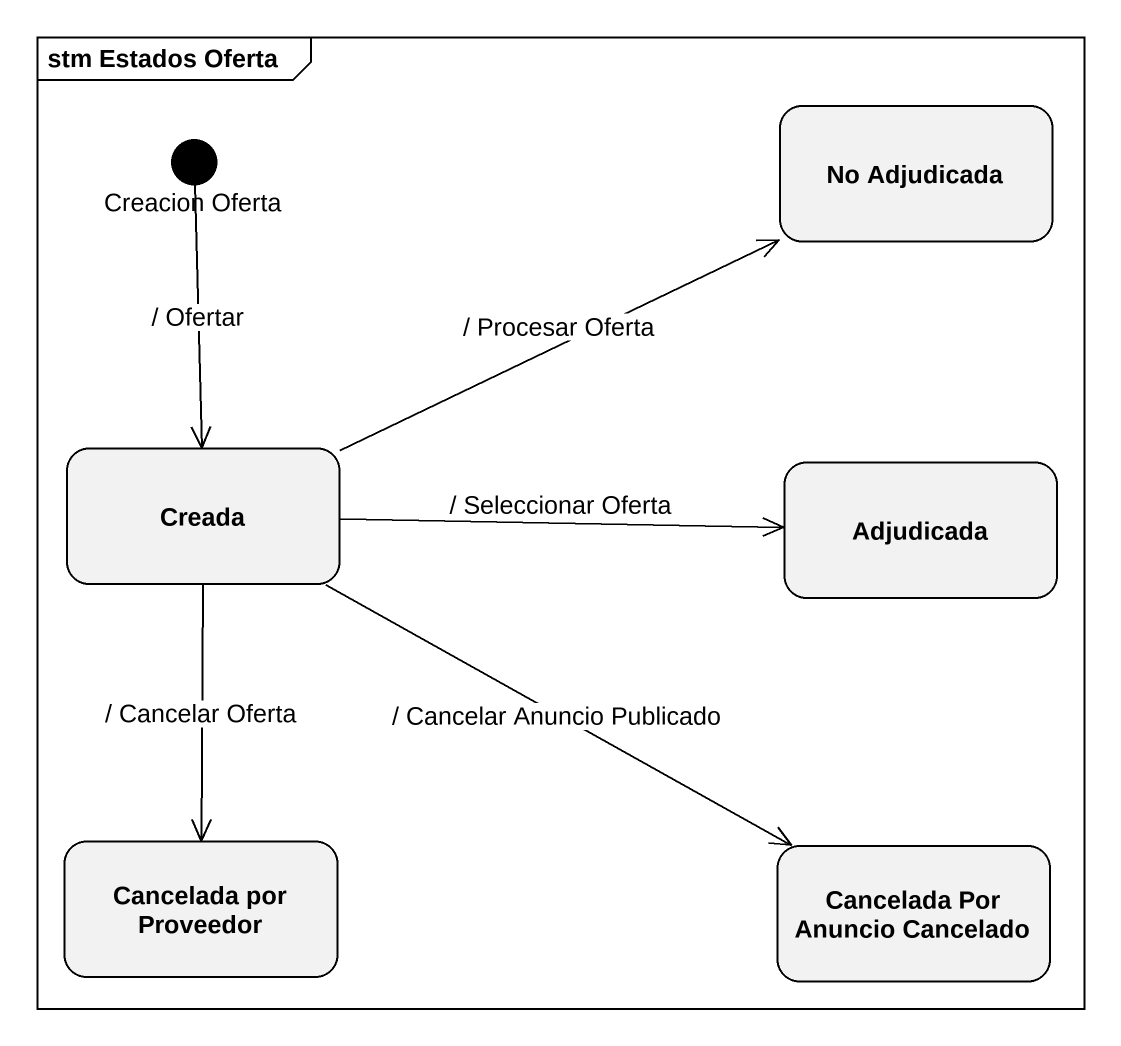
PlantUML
@startuml
mainframe stm Estados Oferta
hide empty description
state "Creacion Oferta" as Creacion_Oferta <<start>>
state "No Adjudicada" as No_Adjudicada
state Creada
state Adjudicada
state "Cancelada por Proveedor" as Cancelada_por_Proveedor
state "Cancelada Por Anuncio Cancelado" as Cancelada_Por_Anuncio
Creacion_Oferta --> Creada : / Ofertar
Creada -right-> No_Adjudicada : / Procesar Oferta
Creada -right-> Adjudicada : / Seleccionar Oferta
Creada --> Cancelada_por_Proveedor : / Cancelar Oferta
Creada -right-> Cancelada_Por_Anuncio : / Cancelar Anuncio Publicado
@enduml
